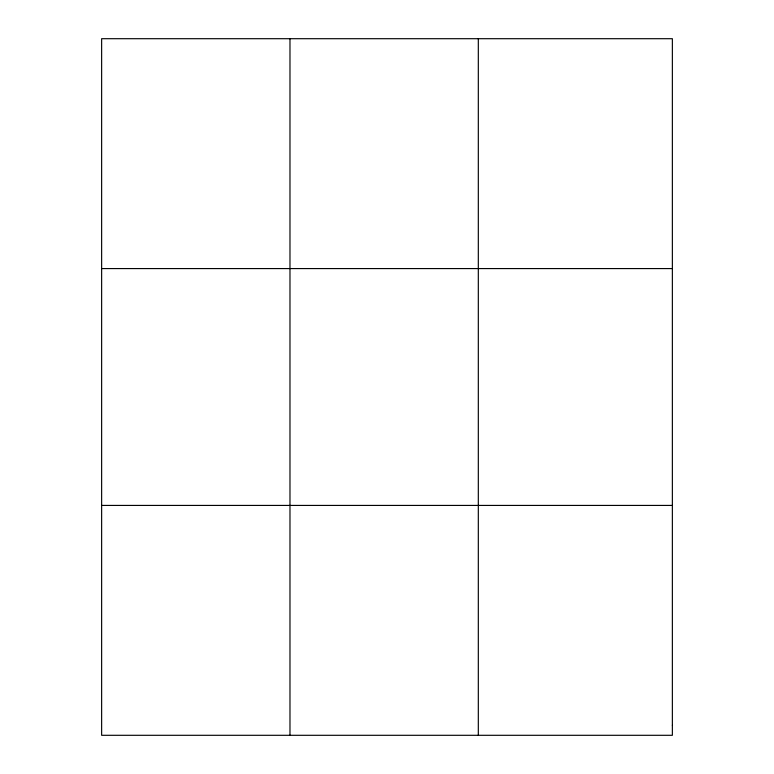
<?xml version="1.0" encoding="UTF-8"?>
<svg xmlns="http://www.w3.org/2000/svg" width="774" height="774" viewBox="0 0 774 774"><rect width="100%" height="100%" fill="white"/><g stroke="black" fill="none" stroke-linecap="round" stroke-linejoin="round"><path stroke-width="1.16" d="M289.979 735.3L289.979 38.7M478.313 735.3L478.313 38.7M101.636 268.578L672.364 268.578M101.636 505.422L672.364 505.422M672.364 725.306L672.364 735.3L101.636 735.3L101.636 38.7L672.364 38.7L672.364 725.306"/></g></svg>
